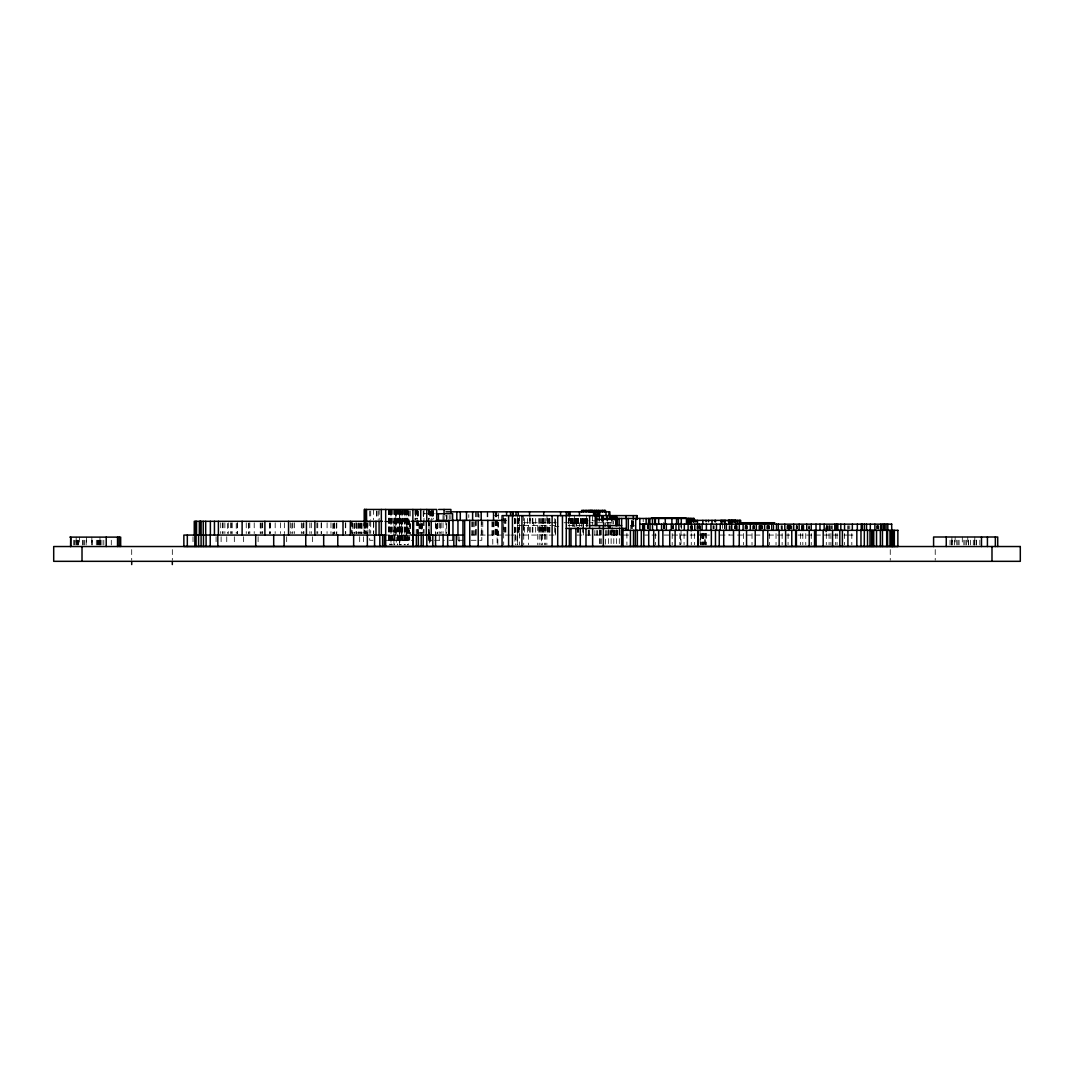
<?xml version="1.0" encoding="UTF-8"?>
<svg xmlns="http://www.w3.org/2000/svg" width="1074" height="1074" viewBox="0 0 1074 1074"><rect width="100%" height="100%" fill="white"/><g stroke="black" fill="none" stroke-linecap="round" stroke-linejoin="round"><path stroke-width="0.75" stroke-dasharray="5 3.75" d="M425.398 513.721L423.384 513.721L423.384 520.366M425.895 513.721L435.091 513.721M494.47 515.614L498.833 515.614M404.133 520.366L409.973 520.366M503.317 520.366L506.579 520.366M597.09 520.836L583.88 520.836L583.88 518.232M384.371 521.306L411.946 521.306M385.553 521.789L389.781 521.789M395.756 521.789L413.369 521.789M523.468 522.729L550.975 522.729M551.66 522.729L556.319 522.729M564.092 522.729L593.036 522.729M597.52 522.729L614.664 522.729M517.655 525.589L522.206 525.589M523.468 525.589L550.975 525.589M552.546 525.589L555.62 525.589M568.092 525.589L588.136 525.589M630.653 525.589L634.412 525.589M554.614 526.529L558.816 526.529M633.996 526.529L631.351 526.529L631.351 522.729M384.371 535.067L412.859 535.067M471.473 535.067L487.18 535.067M487.797 535.067L509.707 535.067M510.768 535.067L520.219 535.067M522.837 535.067L556.466 535.067M576.886 535.067L586.686 535.067M586.954 535.067L590.888 535.067M594.258 535.067L623.242 535.067M623.618 535.067L632.224 535.067M644.561 535.067L648.266 535.067M651.958 535.067L656.482 535.067M663.853 535.067L697.268 535.067M698.731 535.067L709.39 535.067M720.023 535.067L761.896 535.067M768.554 535.067L789.726 535.067M798.009 535.067L838.23 535.067M843.989 535.067L847.118 535.067M847.936 535.067L855.938 535.067M372.947 540.289L369.711 540.289L369.711 535.067M385.042 540.289L413.826 540.289M431.936 540.289L428.338 540.289L428.338 535.067M434.567 540.289L444.394 540.289M449.066 540.289L452.959 540.289M463.337 540.289L458.303 540.289L458.303 536.973M471.043 540.289L481.81 540.289L481.81 520.366M979.85 540.182L979.85 544.948M976.454 540.182L976.454 544.948M976.36 540.182L976.36 544.948M974.856 540.182L974.856 544.948L974.789 537M973.312 540.182L973.312 544.948M970.426 540.182L970.426 544.948M968.627 540.182L968.627 544.948M968.439 540.182L968.439 544.948M967.755 537L967.755 544.948M966.412 540.182L966.412 544.948M965.07 540.182L965.07 544.948M963.875 540.182L963.875 544.948M962.304 537L962.304 544.948M959.055 540.182L959.055 544.948M957.941 540.182L957.941 544.948M956.692 540.182L956.827 544.948M955.148 537L955.148 544.948M954.356 540.182L954.356 544.948M952.598 540.182L952.598 544.948M951.913 537L951.819 544.948M951.564 540.182L951.685 544.948M951.403 540.182L951.403 544.948M950.047 540.182L950.047 544.948M935.226 549.593L935.226 560.279M890.252 549.593L890.252 560.279M878.868 525.696L878.868 530.328M878.653 525.696L878.653 528.784M877.753 525.723L877.753 528.838M877.324 525.723L877.324 528.838M877.028 525.696L877.136 528.838M876.827 525.723L876.827 528.838M851.816 533.55L851.816 544.84M849.749 525.723L849.749 528.838M848.165 525.723L848.165 528.838M847.936 525.723L847.936 528.838M844.54 533.55L844.54 544.84M837.062 533.55L837.062 544.84M835.653 533.55L835.653 544.84M832.283 525.696L832.283 528.784M831.612 525.723L831.612 528.838M830.9 533.55L830.9 544.84M830.672 525.723L830.672 531.952M829.41 525.723L829.41 531.952M829.168 525.723L829.168 531.952M829.088 533.55L829.088 544.84M828.9 525.723L828.779 531.952M827.504 525.723L827.396 531.952M827.128 525.723L827.128 531.952M826.658 525.723L826.658 531.952M826.336 525.723L826.336 531.952M826.295 533.55L826.295 544.84M826.188 531.952L826.013 525.696L825.933 531.952M811.259 533.55L811.259 544.84M809.407 525.723L809.272 528.838L809.138 525.723M808.615 525.723L808.615 528.838M805.755 533.55L805.755 544.84M803.902 525.723L803.862 531.952M803.513 525.723L803.567 531.952M803.339 525.723L803.339 531.952M803.124 525.723L803.124 531.952M802.815 533.55L802.815 544.84M802.708 525.723L802.64 531.952M802.439 525.723L802.439 531.952M802.157 525.723L802.157 531.952M801.822 525.723L801.634 531.952M801.54 525.723L801.526 531.952M800.358 533.55L800.358 544.84M797.19 525.723L797.297 528.838M796.975 525.723L796.975 528.838M796.787 525.723L796.854 528.838M796.519 525.723L796.492 528.838M796.17 525.723L796.17 528.838M791.874 525.723L791.887 528.838M791.014 525.723L791.014 528.838M790.719 525.723L790.719 528.838M790.571 525.723L790.491 528.838M790.236 525.696L790.303 528.838M789.323 525.723L789.323 531.952M789.001 525.723L788.947 531.952M788.652 525.723L788.652 531.952M788.329 525.696L788.249 531.952M788.074 533.55L788.074 544.84M787.766 525.723L787.833 528.838M787.618 525.723L787.712 528.838M787.296 525.723L787.296 528.838M787.054 525.723L786.947 528.838M782.624 525.723L782.624 531.952M782.127 533.55L782.127 544.84M781.577 525.723L781.684 531.952M781.053 525.723L781.174 528.838M776.032 533.55L776.032 544.84M773.844 525.723L773.804 531.952M773.428 525.723L773.428 531.952L773.347 525.723M769.508 533.55L769.508 544.84M769.239 525.723L769.239 528.838M769.065 525.777L769.065 528.811M768.836 525.723L768.836 528.838M768.554 525.723L768.662 528.838M768.179 525.723L768.179 528.838M768.044 525.723L767.964 528.838M767.709 525.723L767.709 528.838M767.44 528.838L767.44 525.723L767.266 528.838M766.715 525.723L766.715 528.838M762.513 525.723L762.473 528.838M762.057 525.723L762.057 528.838M761.815 525.723L761.855 528.838M761.721 525.723L761.721 528.838M761.063 525.723L760.929 531.952L760.808 525.723M760.499 525.723L760.499 531.952M760.164 525.723L760.177 531.952M759.587 525.723L759.694 531.952M759.103 525.723L759.318 531.952M759.049 525.723L759.023 531.952M754.378 525.723L754.378 528.838M754.136 525.723L754.136 528.838M753.841 525.696L753.827 528.838M753.639 525.723L753.639 528.838M753.424 525.723L753.304 528.838M753.196 525.723L753.196 528.838M752.847 525.723L752.887 531.952M752.015 533.55L752.015 544.84M747.128 525.723L747.128 528.838M746.994 525.723L746.994 528.838M746.672 525.723L746.672 528.838M746.309 528.838L746.175 525.723L746.081 528.838M745.705 525.723L745.705 528.838M745.504 525.723L745.584 528.838M745.289 525.723L745.235 528.838M745.141 525.723L745.141 528.838M743.584 533.55L743.584 544.84M737.019 525.723L737.019 531.952M736.912 525.723L736.912 531.952M736.442 525.723L736.442 531.952M735.905 525.723L735.905 531.952M735.663 525.723L735.663 528.838M735.354 525.723L735.354 528.838M734.965 525.723L734.965 528.838M734.683 525.723L734.683 528.838M730.186 525.723L730.226 531.952M729.649 525.723L729.649 531.952M729.071 525.723L729.112 535.067M724.869 523.441L724.869 528.435M724.789 525.723L724.789 528.838M724.386 525.723L724.386 528.838M722.641 523.441L722.641 528.435M714.129 525.723L714.129 528.838M713.673 525.723L713.673 528.838M712.988 525.696L712.988 528.784M706.316 533.295L706.316 544.813M705.806 533.295L705.672 544.84M703.9 533.295L703.9 544.813M703.376 533.295L703.376 544.813M703.148 533.295L703.148 544.813M702.772 533.295L702.772 544.813M702.356 533.295L702.356 544.813M701.899 533.295L701.899 544.813M700.973 533.295L700.973 544.813M700.396 525.723L700.382 544.813M700.073 530.006L700.181 544.84M699.98 525.723L699.98 531.952M699.362 525.723L699.362 528.838M699.201 523.441L699.201 528.435M699.107 523.441L699.107 528.435M698.906 525.723L698.825 528.838M697.657 525.723L697.657 528.838M697.362 525.696L697.362 528.784M697.335 525.723L697.268 528.838M697.039 525.723L697.039 528.838M694.516 533.55L694.516 544.84M692.22 525.723L692.22 531.952M692.005 525.723L692.005 531.952M691.817 525.723L691.817 531.952M691.683 525.723L691.683 531.952M691.455 525.696L691.455 528.784M691.106 528.784L691.106 525.696L691.079 531.952M691.28 533.55L691.28 544.84M690.22 525.723L690.22 531.952M684.071 533.55L684.071 544.84M681.332 525.696L681.332 528.784M681.037 522.42L681.037 528.744L680.97 525.777M681.037 530.328L681.037 544.827M680.46 535.067L680.46 544.827M679.829 533.55L679.829 544.84M673.559 525.696L673.559 528.784M673.358 525.777L673.358 528.811M673.13 525.723L673.13 528.838M672.901 525.723L672.901 528.838M672.686 525.723L672.686 528.838M672.19 533.55L672.19 544.84M664.484 525.723L664.484 528.838M664.336 525.723L664.242 528.838M664.215 525.696L664.068 528.811M663.853 525.723L663.853 528.838M663.772 522.42L663.786 528.838M663.383 525.723L663.383 528.838M655.583 533.55L655.583 544.84M648.36 525.589L648.36 528.744M648.199 522.42L648.172 528.744M647.958 528.905L647.931 525.589L647.837 528.744M647.622 525.589L647.622 528.744M643.205 518.46L643.205 521.789M633.445 520.836L633.445 528.744M632.935 520.836L633.056 529.066M632.573 525.589L632.573 528.744M632.411 520.836L632.385 528.744M631.955 520.836L631.955 528.744M631.713 520.125L631.673 528.744M631.136 525.589L631.136 528.744M630.988 525.589L630.988 528.744M626.907 533.174L626.907 544.8M619.953 530.328L619.953 535.067M619.617 527.159L619.617 535.067M619.322 529.858L619.322 544.8M619.161 530.328L619.161 535.067M617.389 530.328L617.389 535.067M617.107 530.086L617.107 535.067L616.973 530.328M616.745 530.328L616.745 535.067M616.543 529.858L616.543 544.8M616.14 530.086L616.14 535.067M615.227 530.328L615.093 535.067M614.65 530.207L614.623 535.067M614.153 530.328L614.153 535.067M613.952 530.328L613.952 535.067M613.791 529.858L613.791 544.8M613.496 520.836L613.496 524.005M613.496 530.328L613.496 535.067M613.241 530.328L613.254 535.067M612.14 527.159L612.14 535.067M612.059 520.836L612.059 524.005M612.059 530.328L612.059 535.067M611.415 530.449L611.415 535.067M611.133 529.858L611.133 544.8M610.609 530.449L610.609 535.067M610.045 522.729L610.045 526.529M609.2 530.449L609.2 535.067M608.596 529.858L608.596 544.8M608.502 530.086L608.502 535.067M608.233 522.729L608.233 526.529M607.938 530.449L607.938 535.067M607.307 522.729L607.307 526.529M606.676 530.449L606.729 535.067M605.414 522.729L605.414 526.529M605.467 530.449L605.467 544.854M604.112 522.729L604.112 526.529M603.44 522.729L603.44 526.529M603.172 520.836L603.172 524.045M601.279 529.992L601.279 544.813M600.527 530.449L600.527 535.067M600.245 529.992L600.245 544.813M599.99 530.449L599.99 535.067M599.453 529.858L599.453 544.8M599.346 530.449L599.346 535.067M597.533 530.449L597.52 535.067M596.755 530.449L596.755 535.067M594.848 530.449L594.848 535.067M592.687 522.729L592.687 525.589M592.512 515.614L592.512 520.836M589.17 530.449L589.17 535.067M588.23 530.086L588.23 535.067M587.76 522.729L587.76 526.529M587.29 518.46L587.29 526.77M587.022 518.46L586.941 526.784M586.686 522.729L586.686 525.817M586.391 515.614L586.498 526.77M586.149 518.46L586.149 526.77M585.974 518.46L585.974 526.77M585.384 518.46L585.384 526.77M585.223 518.46L585.223 526.77M584.914 518.46L584.914 526.77M584.108 518.46L584.108 526.77M583.464 518.46L583.464 535.067M583.33 522.729L583.33 528.905M583.33 530.449L583.33 535.067M583.142 522.729L583.142 526.529M582.779 518.46L582.658 535.067M582.39 518.46L582.39 526.77M581.786 522.729L581.786 526.529M581.303 518.46L581.41 526.77M580.967 518.46L580.967 526.77M580.403 518.46L580.403 526.77M579.356 522.729L579.356 526.529M578.389 518.46L578.389 535.067M578.215 518.46L578.215 535.067M577.718 518.46L577.718 535.067M577.356 518.46L577.382 535.067M577.127 518.46L577.127 526.77M576.886 518.46L576.886 526.77M576.59 522.729L576.59 525.589M576.456 518.46L576.456 526.77M575.53 518.46L575.53 526.77M575.02 518.46L575.02 526.77M574.55 515.614L574.55 526.972M574.509 518.46L574.496 526.77M573.865 518.46L573.865 526.77M573.234 522.729L573.234 526.529M572.979 518.46L572.979 526.77M572.804 522.729L572.804 526.529M572.348 518.46L572.348 526.77M571.798 518.46L571.798 526.77M571.435 518.46L571.435 526.77M571.019 518.46L571.019 526.77M570.697 518.46L570.697 526.77M570.361 518.46L570.361 526.77M569.22 515.614L569.22 526.972M568.992 518.46L568.992 526.77M568.737 518.46L568.737 526.77M554.815 518.46L554.815 535.067M549.901 518.46L549.901 535.067M549.297 518.46L549.297 535.067M548.895 518.46L548.895 535.067M548.035 518.46L548.035 535.067M547.579 518.46L547.579 535.067M547.002 515.614L547.002 522.729M546.867 525.589L546.867 544.854M545.874 518.46L545.914 535.067M545.35 525.589L545.35 544.854M544.773 518.46L544.773 535.067M544.518 525.589L544.518 544.854M543.404 518.46L543.404 535.067M543.014 518.46L543.014 535.067M542.625 525.589L542.625 544.854M542.343 518.46L542.343 535.067M541.578 518.46L541.484 544.854M541.041 525.589L541.041 544.854M540.504 518.46L540.504 535.067M539.645 518.46L539.645 535.067M539.202 525.589L539.202 544.854M538.786 518.46L538.786 535.067M537.725 525.589L537.725 544.854M535.684 518.46L535.671 535.067M533.778 522.729L533.778 525.589M532.879 518.46L532.879 535.067M532.597 518.46L532.597 535.067M530.717 518.46L530.717 535.067M529.938 515.614L529.938 522.729M529.415 518.46L529.415 535.067M528.408 525.589L528.408 544.854M527.616 518.46L527.616 535.067M524.488 522.729L524.488 525.589M524.327 518.46L524.327 535.067M523.723 525.589L523.723 544.854M523.669 515.614L523.669 535.067M519.467 515.614L519.467 544.827M519.104 518.46L519.212 535.067M518.567 518.46L518.567 535.067M518.165 518.46L518.165 535.067M517.843 518.46L517.843 535.067M517.655 515.614L517.655 544.854M517.306 518.863L517.306 544.84M517.158 518.46L517.104 544.827M515.668 535.067L515.668 544.827M515.359 518.46L515.359 535.067M514.902 518.863L514.902 544.84M514.661 518.46L514.661 535.067M514.446 518.46L514.446 535.067M505.881 518.46L505.881 535.067M505.183 518.46L505.183 535.067M504.109 518.46L504.109 535.067M503.84 518.46L503.84 535.067M503.639 515.614L503.693 544.84M498.39 513.479L498.43 535.067M497.839 521.991L497.839 544.827M497.128 520.366L497.128 544.827M496.832 511.828L496.832 535.067M496.644 511.828L496.644 535.067M495.852 511.828L495.852 535.067M495.624 511.828L495.624 535.067M495.181 520.366L495.181 535.067M494 521.789L494 535.067M493.436 521.789L493.436 535.067M492.724 521.789L492.791 544.827M491.946 521.789L491.946 535.067M487.797 511.828L487.797 518.46M487.18 511.828L487.18 518.46M482.79 521.789L482.79 535.067M481.233 521.789L481.233 535.067M478.964 514.674L478.964 517.52M478.279 511.828L478.279 518.46M477.796 511.828L477.796 518.46M476.292 511.828L476.292 535.067M475.648 511.828L475.648 535.067M474.829 521.789L474.829 535.067M473.285 521.789L473.285 535.067M472.694 521.789L472.694 535.067M471.781 521.789L471.781 535.067M468.788 514.674L468.788 517.52M459.135 536.705L459.135 544.827M457.954 535.067L457.954 540.289M452.409 535.067L452.409 540.289M450.919 515.386L450.852 518.809M449.214 515.386L449.214 518.702M447.039 515.386L447.039 518.702M446.542 523.441L446.542 533.416M446.489 515.386L446.489 520.366M445.925 533.644L445.817 515.386M444.072 515.386L444.072 520.366M443.025 515.386L443.025 520.366M443.038 522.837L443.038 533.536M441.159 522.837L441.159 533.536M440.219 523.441L440.219 533.416M439.253 535.067L439.253 540.289M439.145 522.837L439.145 533.536M437.668 523.441L437.668 533.416M437.534 523.441L437.534 533.416M436.688 524.058L436.688 532.18M436.004 523.937L436.004 533.59M435.547 522.837L435.547 533.536M433.399 511.049L433.386 519.064M433.171 509.452L433.305 519.104M433.077 511.009L432.983 519.104M432.527 511.063L432.5 519.104M432.285 510.929L432.285 519.829M432.178 511.063L432.178 519.104M431.761 509.452L431.761 520.246M431.278 511.009L431.278 518.809M431.023 511.063L431.023 519.104M430.795 510.996L430.795 520.246M430.741 536.799L430.741 544.854M430.11 535.067L430.11 540.289M429.694 511.063L429.694 519.104M429.694 536.799L429.694 544.854M429.332 509.452L429.332 519.104M429.332 520.715L429.332 544.854M429.023 523.682L429.023 540.289M428.714 509.452L428.714 520.246M428.714 520.809L428.714 532.18M428.714 533.791L428.714 540.289M428.539 509.452L428.539 520.246M428.539 520.662L428.62 533.536M428.539 533.791L428.539 540.289M423.975 509.452L423.975 520.366M424.082 520.662L424.082 533.469M423.21 511.009L423.237 519.064M423.237 520.662L423.237 533.469M422.324 523.441L422.324 533.416M421.894 523.937L421.827 533.59M421.666 523.857L421.639 533.59M421.357 523.937L421.25 533.59M421.008 523.857L421.008 533.469M420.739 523.441L420.739 533.416M419.733 523.857L419.733 533.469M418.967 523.441L418.967 533.416M418.498 511.063L418.498 519.104M418.498 520.715L418.498 533.59M417.773 511.049L417.773 519.064M417.773 520.662L417.773 533.469M417.517 509.452L417.517 519.185M417.517 520.809L417.517 532.18M417.383 511.049L417.383 519.064M417.383 520.662L417.383 533.469M417.128 509.452L417.128 519.104M417.128 520.662L417.128 533.59M416.309 509.452L416.309 519.064M416.309 520.662L416.188 535.067M415.799 510.929L415.799 519.829M415.557 511.049L415.557 519.064M415.41 509.452L415.41 519.829M414.953 509.452L414.953 520.246M410.228 511.009L410.228 518.809M410.228 523.629L410.228 535.067M409.973 523.629L409.973 533.442M409.677 535.067L409.677 540.289M409.516 521.306L409.516 533.536M409.127 511.009L409.006 540.289M408.617 511.049L408.617 540.289M408.308 535.067L408.308 544.827M407.999 509.452L407.999 535.067M407.69 509.452L407.69 544.827M407.435 509.452L407.489 544.854M407.355 520.366L407.355 540.289M406.979 509.452L406.979 535.067M406.845 511.009L406.845 540.289M406.549 521.306L406.549 535.067M406.334 509.452L406.308 535.067M406.093 509.452L406.093 540.289M405.972 535.067L405.972 540.289M405.704 509.452L405.704 521.306M405.368 509.452L405.368 544.854M404.911 510.996L404.911 535.067M404.656 509.452L404.629 544.827M404.16 509.452L404.16 544.854M403.811 535.067L403.811 540.289M403.341 509.452L403.341 521.789M402.602 509.452L402.602 540.289M402.28 509.452L402.28 540.289M402.052 510.996L402.052 535.067M401.663 521.789L401.663 535.067M401.179 509.452L401.179 544.854M401.058 535.067L401.058 540.289M400.777 509.452L400.803 544.854M400.575 509.452L400.615 544.827M400.146 509.452L400.159 540.289M399.837 511.063L399.837 544.854M399.609 540.289L399.555 509.452L399.474 544.854M399.246 509.452L399.26 544.854M399.031 509.452L399.045 540.289M398.682 509.452L398.682 540.289M397.595 509.452L397.635 544.827M397.353 535.067L397.353 544.827M396.87 509.452L396.991 535.067M396.252 511.063L396.252 544.854M396.078 509.452L396.078 521.306M395.46 509.452L395.46 521.306M395.151 509.452L395.151 535.067M394.87 509.452L394.87 540.289M394.708 535.067L394.708 544.827M394.467 509.452L394.467 544.827M394.346 509.452L394.346 540.289M394.064 509.452L394.064 544.827M393.916 521.306L393.916 544.827M392.923 509.452L392.883 544.854M392.574 535.067L392.574 540.289M391.876 509.452L391.876 544.827M391.54 535.067L391.54 544.827M391.258 509.452L391.258 544.854M390.99 511.063L390.99 544.854M390.278 509.452L390.278 544.827M390.01 509.452L390.01 521.306M389.983 535.067L389.983 544.827M389.889 509.452L389.889 544.854M389.392 509.452L389.392 535.067M389.124 509.452L389.124 535.067M389.003 535.067L389.003 540.289M388.788 509.452L388.707 540.289M388.56 509.452L388.399 535.067M379.149 509.452L379.149 519.829M378.102 510.996L378.102 520.246M376.813 511.063L376.813 519.104M376.464 511.049L376.464 519.064M373.752 521.789L373.752 533.536M373.39 509.452L373.39 519.829M373.39 522.837L373.39 533.536M370.718 510.996L370.718 520.246M370.718 521.789L370.718 533.416M369.711 511.049L369.711 519.064M369.711 520.662L369.711 533.469M367.912 521.306L367.912 533.536M367.67 523.441L367.67 533.469M366.838 522.837L366.838 533.536M366.14 521.789L366.14 533.416M365.885 523.441L365.885 533.416M365.563 522.837L365.563 533.536M365.039 521.789L365.039 533.416M364.838 523.441L364.824 533.416M364.274 521.789L364.274 533.416M364.019 523.441L364.019 533.416L363.938 521.789M363.468 536.705L363.468 544.827M362.045 523.441L362.045 533.416M361.562 523.441L361.562 533.416M360.998 522.837L360.998 533.536M360.596 523.441L360.555 533.416M359.669 536.705L359.669 544.827M359.307 523.441L359.307 533.416M358.904 522.837L358.958 533.536M358.327 523.441L358.327 533.416M357.172 523.441L357.172 533.416M356.474 522.837L356.474 533.536M356.299 523.441L356.299 533.416M355.897 522.837L355.897 533.536M354.393 523.441L354.393 533.416M354.017 523.441L354.017 533.416M352.755 523.441L352.755 535.067M352.03 521.789L352.03 533.416M351.789 521.306L351.789 533.536M345.747 522.837L345.747 533.536M345.318 522.837L345.318 533.536M336.793 522.837L336.793 533.536M336.243 523.441L336.243 535.067M334.457 523.441L334.457 533.416M334.242 522.837L334.242 533.536M333.719 523.441L333.719 535.067M332.833 523.441L332.833 535.067M330.967 522.837L330.967 533.536M327.114 522.837L327.046 533.536M321.488 522.837L321.488 533.536M321.153 522.837L321.153 533.536M317.743 522.837L317.743 533.536M316.884 522.837L316.884 533.536M312.467 536.705L312.467 544.827M311.312 522.837L311.312 533.536M309.862 522.837L309.862 533.536M303.915 522.837L303.915 533.536M303.338 522.837L303.338 533.536M302.197 523.441L302.197 533.416M301.311 522.837L301.311 533.536M294.464 522.837L294.464 533.536M292.826 522.837L292.826 533.536M291.913 523.441L291.913 533.416M290.302 522.837L290.302 533.536M286.664 536.705L286.664 544.827M284.355 522.837L284.355 533.536M280.421 522.837L280.421 533.536M275.172 522.837L275.172 533.536M270.433 522.837L270.433 533.536M269.896 523.441L269.896 533.416M269.399 522.837L269.399 533.536M262.687 522.837L262.687 533.536M261.949 522.837L261.949 533.536M260.888 523.441L260.888 533.416M260.23 522.837L260.23 533.536M258.109 536.705L258.109 544.827M254.216 522.837L254.216 533.536M249.812 522.837L249.812 533.536M248.873 522.837L248.873 533.536M248.618 523.441L248.618 533.416M246.255 522.837L246.255 533.536M243.637 536.705L243.637 544.827M237.421 522.837L237.421 533.536M237.22 522.837L237.22 533.536M236.24 523.441L236.24 533.416M234.333 536.705L234.333 544.827M232.199 522.837L232.199 533.536M231.622 522.837L231.622 533.536M230.534 522.837L230.534 533.536M228.319 522.837L228.319 533.536M227.406 523.441L227.406 533.416M226.748 536.705L226.748 544.827M224.869 522.837L224.869 533.536M223.11 522.837L223.11 533.536M222.573 522.837L222.573 533.536M221.11 536.705L221.11 544.827M220.72 522.837L220.72 533.536M216.089 536.705L216.089 544.827M193.011 536.705L193.011 544.827M172.323 549.593L172.323 560.279M131.699 549.593L131.699 560.279M111.293 540.249L111.293 544.961M103.802 540.249L103.802 544.961M101.909 540.249L101.909 544.961M100.446 540.249L100.446 544.961M100.352 540.249L100.352 544.961M99.936 537.121L100.124 544.961M99.801 540.249L99.801 544.961M99.291 540.249L99.291 544.961M98.835 540.249L98.862 544.961M98.07 540.249L98.07 544.961M97.345 540.249L97.345 544.961M96.324 540.249L96.324 544.961M92.525 540.249L92.525 544.961M91.854 537.121L91.854 544.961M91.438 540.249L91.438 544.961M86.47 537.121L86.47 544.961M86.148 540.249L86.148 544.961M84.537 540.249L84.537 544.961M83.262 540.249L83.262 544.961M82.537 540.249L82.537 544.961M79.395 537.121L79.395 544.961M78.375 540.249L78.375 544.961M77.878 540.249L77.838 544.961M77.18 540.249L77.18 544.961M76.872 540.249L76.872 544.961M76.2 537.121L76.039 544.961M75.972 540.249L75.851 544.961M74.361 540.249L74.361 544.961M73.757 540.249L73.757 544.961M974.373 544.948L974.373 540.182L974.306 544.948M789.766 528.838L789.766 525.723L789.726 528.838M705.027 544.813L705.027 533.295L704.92 544.813M647.34 528.744L647.34 525.589L647.206 528.744M588.928 535.067L588.928 530.086L588.821 535.067M576.094 526.77L576.094 518.46L576.04 526.77M555.365 535.067L555.365 518.46L555.218 535.067M395.756 535.067L395.756 509.452L395.635 535.067"/><path stroke-width="1.5" d="M438.662 509.452L450.905 509.452L450.852 512.567M445.992 511.828L609.871 511.828L609.871 515.614M436.568 513.721L452.61 513.721L452.61 520.366M651.408 517.99L685.964 517.99M602.527 518.46L694.287 518.46L694.287 521.789M596.822 519.413L615.764 519.413M436.286 520.366L502.055 520.366M688.971 520.366L740.644 520.366L740.644 524.166M382.451 521.306L194.26 521.306L194.26 535.067M411.517 521.306L448.637 521.306L448.637 535.067M740.067 522.729L774.757 522.729M639.809 524.166L891.782 524.166M589.613 525.589L621.631 525.589M566.24 528.435L626.343 528.435M623.001 530.328L897.958 530.328M385.673 535.067L183.855 535.067L183.855 546.465L897.958 546.465M411.517 535.067L462.961 535.067M69.823 537.121L120.677 537.121L120.677 546.532M997.719 546.532L997.719 537L933.588 537L933.588 546.532M995.343 537L995.343 546.532M991.987 546.532L991.987 561.326M987.422 537L987.422 546.532M981.488 537L981.488 546.532M946.261 537L946.261 546.532M897.864 530.328L897.864 546.465M894.333 530.328L894.333 546.465M893.018 530.328L893.018 546.465M892.467 530.328L892.467 546.465M892.239 530.328L892.239 546.465M891.635 524.166L891.782 530.328M891.366 530.328L891.366 546.465M889.984 530.328L889.984 546.465M887.809 524.166L887.809 530.328M887.594 530.328L887.594 546.465M886.681 530.328L886.681 546.465M886.063 524.166L886.063 530.328M884.426 524.166L884.426 530.328M882.989 524.166L882.989 530.328M882.452 530.328L882.452 546.465M880.344 530.328L880.344 546.465M876.532 530.328L876.532 546.465M874.88 524.166L874.88 530.328M873.739 530.328L873.739 546.465M872.612 530.328L872.612 546.465M871.605 530.328L871.605 546.465M870.316 524.166L870.316 530.328M869.994 530.328L869.994 546.465M867.524 530.328L867.524 546.465M866.53 524.166L866.53 530.328M864.355 524.166L864.288 546.465M862.234 524.166L862.234 530.328M861.227 524.166L861.227 530.328M860.972 530.328L860.972 546.465M857.334 524.166L857.334 530.328M856.824 530.328L856.824 546.465M852.34 524.166L852.34 530.328M847.91 530.328L847.91 546.465M844.553 524.166L844.553 530.328M842.392 530.328L842.392 546.465M840.821 524.166L840.821 530.328M839.801 530.328L839.801 546.465M837.827 524.166L837.827 530.328M836.324 524.166L836.324 530.328M834.78 524.166L834.78 530.328M832.578 530.328L832.578 546.465M824.161 524.166L824.161 530.328M823.194 530.328L823.194 546.465M819.972 524.166L819.972 530.328M815.998 524.166L816.133 546.465M814.562 530.328L814.562 546.465M811.232 524.166L811.232 530.328M809.219 530.328L809.219 546.465M806.735 524.166L806.735 530.328M799.15 524.166L799.15 530.328M796.398 530.328L796.398 546.465M795.646 530.328L795.646 546.465M793.713 524.166L793.713 530.328M791.766 530.328L791.766 546.465M785.618 530.328L785.618 546.465M784.799 524.166L784.799 530.328M779.147 530.328L779.147 546.465M778.341 524.166L778.341 530.328M776.489 524.166L776.489 530.328M771.75 524.166L771.75 530.328M767.762 530.328L767.762 546.465M764.594 524.166L764.594 530.328M763.064 530.328L763.064 546.465M756.311 524.166L756.311 530.328M755.237 530.328L755.237 546.465M750.337 524.166L750.337 530.328M746.551 530.328L746.551 546.465M743.114 524.166L743.114 530.328M740.308 520.366L740.308 524.166M739.476 520.366L739.476 524.166M739.342 524.166L739.207 546.465M737.717 520.366L737.717 524.166M735.972 520.366L735.972 524.166M735.489 520.366L735.489 521.789M735.072 520.366L735.072 521.789M733.972 520.366L733.972 521.789M733.743 520.366L733.743 521.789M733.515 530.328L733.515 546.465M732.978 520.366L732.978 521.789M732.374 520.366L732.374 521.789M732.038 520.366L732.038 521.789M731.743 524.166L731.743 530.328M731.569 520.366L731.407 524.166M731.273 520.366L731.273 521.789M730.36 520.366L730.36 524.166M729.971 520.366L729.971 521.789M729.407 520.366L729.407 524.166M729.098 520.366L729.098 521.789M728.763 520.366L728.763 524.166M728.333 520.366L728.333 521.789M726.373 524.166L726.373 530.328M725.5 520.366L725.5 521.789M724.722 520.366L724.775 524.166M724.024 520.366L724.024 521.789M723.715 530.328L723.715 546.465M723.097 520.366L723.097 521.789M722.265 520.366L722.265 521.789M721.473 520.366L721.473 524.166M720.735 520.366L720.735 521.789M720.251 524.166L720.251 530.328M719.258 530.328L719.258 546.465M716.465 524.166L716.465 530.328M715.512 520.366L715.606 521.789M715.472 530.328L715.472 546.465M714.895 520.366L714.895 521.789M712.008 520.366L712.008 524.166M711.35 530.328L711.35 546.465M710.975 524.166L710.975 530.328M708.531 520.366L708.531 521.789M706.383 524.166L706.383 530.328M706.061 520.366L706.061 521.789M702.826 520.366L702.826 524.166M702.128 524.166L702.128 530.328M698.06 530.328L698.06 546.465M697.805 530.328L697.805 546.465M697.469 520.366L697.469 524.166M695.992 520.366L695.992 521.789M695.227 520.366L695.227 521.789M694.771 524.166L694.771 530.328M693.629 518.46L693.629 521.789M693.348 520.366L693.348 521.789M692.972 518.46L692.972 521.789M691.549 518.46L691.549 521.789M690.851 520.366L690.851 524.166M690.501 518.46L690.501 521.789M689.924 518.46L689.924 520.366M688.971 518.46L688.971 524.166M688.609 518.46L688.609 524.166M688.085 518.46L688.125 530.328M687.333 518.46L687.333 524.166M687.441 530.328L687.441 546.465M686.474 518.46L686.474 524.166M684.326 524.166L684.326 530.328M681.292 518.46L681.292 524.166M678.835 524.166L678.835 530.328M678.365 518.46L678.365 524.166M676.58 518.46L676.58 524.166M675.989 524.166L675.989 530.328M675.116 530.328L675.116 546.465M671.894 518.46L671.894 524.166M671.25 524.166L671.25 530.328M669.733 530.328L669.733 546.465M666.323 524.166L666.323 530.328M665.289 518.46L665.289 524.166M662.859 530.328L662.859 546.465M661.557 524.166L661.557 530.328M658.657 518.46L658.657 524.166M658.671 530.328L658.671 546.465M656.791 524.166L656.791 530.328M655.409 518.46L655.409 524.166M655.033 518.46L655.033 525.105M653.717 530.328L653.717 546.465M652.468 518.46L652.522 530.328M650.052 524.166L650.052 530.328M649.891 518.46L649.891 524.166M648.602 518.46L648.602 524.166M648.709 530.328L648.709 546.465M646.145 518.46L646.145 524.166M644.521 524.166L644.521 530.328M643.836 524.166L643.796 546.465M643.286 524.166L643.286 530.328M642.641 524.166L642.641 530.328M641.353 530.328L641.353 546.465M639.809 518.46L639.809 530.328M637.352 530.328L637.352 546.465M637.137 518.863L637.137 515.614L502.055 515.614L502.055 546.465M636.828 515.614L636.828 519.534M636.64 515.614L636.64 518.943M635.701 518.46L635.701 530.328M635.365 530.328L635.365 546.465M633.512 530.328L633.512 546.465M633.351 515.614L633.351 519.534M630.425 530.328L630.425 546.465M628.303 518.46L628.303 530.328M626.343 518.46L626.343 530.328M626.102 515.614L626.102 518.46M623.001 528.435L623.001 546.465M621.631 518.46L621.631 546.465M619.188 518.46L619.188 525.589M617.832 518.46L617.832 519.413M617.631 518.46L617.631 519.413M617.389 518.46L617.389 525.589M616.677 515.614L616.677 518.46M615.764 518.46L615.764 525.589M615.496 515.614L615.483 520.836M614.019 515.614L614.019 518.46M612.153 515.614L612.153 518.46M611.764 518.46L611.764 520.836M610.596 515.614L610.596 518.46M610.045 525.589L610.045 528.435M609.535 515.614L609.535 518.46M608.945 511.828L608.945 515.614M608.502 525.589L608.502 528.435M607.32 518.46L607.32 520.836M607.132 515.614L607.132 518.46M606.823 515.614L606.823 518.46M606.005 511.828L606.005 515.614M605.535 511.828L605.535 510.405L581.598 510.405L581.598 511.828M604.568 510.405L604.568 511.828M603.373 525.589L603.373 528.435M603.36 528.435L603.36 546.465M602.876 515.614L602.876 520.836M602.487 510.405L602.487 511.828M602.595 515.614L602.595 520.836M601.816 515.614L601.816 520.836M599.735 511.828L599.735 515.614M599.48 525.589L599.48 528.435M599.319 515.614L599.319 520.836M598.701 511.828L598.701 515.614M598.419 510.405L598.419 511.828M597.359 511.828L597.359 515.614M596.822 515.614L596.822 525.589M596.513 510.405L596.513 511.828M595.761 511.828L595.761 515.614M595.251 515.614L595.251 525.589M595.036 511.828L595.036 515.614M594.674 510.405L594.674 511.828M593.56 511.828L593.56 515.614M592.633 528.435L592.633 546.465M592.365 510.405L592.365 511.828M591.64 510.405L591.64 511.828M590.754 510.405L590.754 511.828M590.042 510.405L590.042 511.828M589.613 515.614L589.613 528.435M588.821 510.405L588.821 511.828M586.082 510.405L586.082 511.828M585.988 528.435L585.988 546.465M583.236 510.405L583.236 511.828M580.296 528.435L580.296 546.465M579.45 511.828L579.45 515.614M575.879 528.435L575.879 546.465M570.992 528.435L570.992 546.465M570.106 511.828L570.106 515.614M569.22 511.828L569.22 515.614M569.354 528.435L569.354 546.465M568.213 511.828L568.213 515.614M566.32 511.828L566.24 546.465M562.44 515.614L562.44 546.465M560.574 511.828L560.574 515.614M557.701 515.614L557.701 546.465M552.117 515.614L552.117 546.465M543.712 511.828L543.712 515.614M529.549 511.828L529.549 515.614M521.924 515.614L521.924 546.465M518.232 511.828L518.232 515.614M516.03 511.828L516.03 515.614M513.224 511.828L513.224 515.614M513.01 511.828L513.01 515.614M512.432 511.828L512.432 546.465M510.539 511.828L510.539 515.614M508.606 515.614L508.606 546.465M506.579 511.828L506.579 515.614M493.53 511.828L493.53 520.366M487.811 520.366L487.811 546.465M481.192 511.828L481.192 520.366M478.225 520.366L478.225 546.465M472.614 511.828L472.614 520.366M469.754 520.366L469.754 546.465M466.492 511.828L466.492 520.366M464.666 520.366L464.666 546.465M462.961 520.366L462.961 546.465M460.29 511.828L460.29 520.366M457.954 520.366L457.954 535.067M456.826 511.828L456.826 520.366M456.343 535.067L456.343 546.465M453.819 535.067L453.819 546.465M452.959 520.366L452.959 535.308M449.053 520.366L449.053 535.308M447.657 535.067L447.657 546.465M444.059 509.452L444.059 514.124M443.106 535.067L443.106 546.465M438.407 513.721L438.407 520.366M436.688 520.809L436.688 509.452L364.354 509.452L364.354 521.306M435.561 535.067L435.561 546.465M432.809 535.067L432.809 546.465M431.211 521.306L431.211 535.067M426.767 509.452L426.767 520.662M426.808 535.067L426.808 546.465M426.311 521.306L426.311 535.067M423.223 535.067L423.223 546.465M421.196 535.067L421.196 546.465M420.739 509.452L420.739 521.789M418.35 535.067L418.35 546.465M416.363 535.067L416.363 546.465M413.624 521.306L413.624 535.067M413.248 535.067L413.248 546.465M412.872 509.452L412.872 546.465M385.673 509.452L385.673 546.465M384.425 535.067L384.425 546.465M382.639 535.067L382.639 546.465M381.337 509.452L381.337 535.067M379.807 535.067L379.807 546.465M379.082 521.306L379.082 535.067M375.967 521.306L375.967 535.067M374.571 535.067L374.571 546.465M367.348 535.067L367.348 546.465M366.489 509.452L366.623 521.306M364.932 509.452L364.932 521.306M364.596 509.452L364.596 521.306M353.641 535.067L353.641 546.465M350.339 521.306L350.339 535.067M343.009 521.306L343.009 535.067M337.773 535.067L337.773 546.465M323.677 535.067L323.677 546.465M314.87 521.306L314.87 535.067M306.426 521.306L306.426 535.067M305.754 535.067L305.754 546.465M288.544 521.306L288.544 535.067M284.113 535.067L284.113 546.465M273.695 535.067L273.695 546.465M264.889 521.306L264.889 535.067M255.706 535.067L255.706 546.465M242.12 521.306L242.12 535.067M218.398 521.306L218.398 535.067M217.821 535.067L217.821 546.465M214.438 521.306L214.438 535.067M210.37 521.306L210.37 535.067M210.236 535.067L210.236 546.465M206.087 535.067L206.087 546.465M205.684 521.306L205.684 535.067M203.469 535.067L203.469 546.465M203.241 521.306L203.241 535.067M201.093 535.067L201.093 546.465M200.798 521.306L200.798 535.067M200.583 521.306L200.583 535.067M198.596 535.067L198.596 546.465M196.555 521.306L196.555 535.067M196.099 535.067L196.099 546.465M195.293 521.306L195.293 535.067M194.837 535.067L194.837 546.465M187.319 535.067L187.319 546.465M172.323 561.702L172.323 564.548M131.699 561.702L131.699 564.548M119.12 537.121L119.12 546.532M117.536 537.121L117.536 546.532M106.219 537.121L106.219 546.532M82.013 546.532L82.013 561.326M1020.3 546.532L53.7 546.532L53.7 561.326L1020.3 561.326L1020.3 546.532M880.855 530.328L880.855 524.166L880.787 530.328M734.75 521.789L734.75 520.366L734.67 521.789M616.422 525.589L616.422 518.46L616.301 525.589M199.549 535.067L199.549 521.306L199.495 535.067M70.709 546.532L70.709 537.121L70.615 546.532"/></g></svg>
